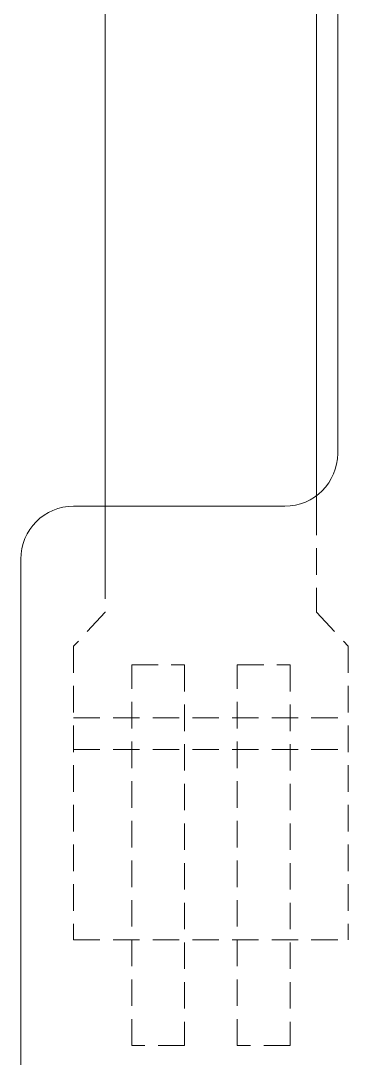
# Model space of a CAD drawing. Extents: x 105 to 1195, y -174 to 82.
# Drawn here: x 176.58 to 179.68, y -46.25 to -36.44 of the extents above; entities that cross this region are included whole.
import ezdxf

# ---------------------------------------------------------------- set-up
doc = ezdxf.new("R2010")
doc.units = 0
doc.header["$MEASUREMENT"] = 0
doc.linetypes.add('DASHED2', pattern=[0.375, 0.25, -0.125])
doc.layers.add('BL', color=3, linetype='Continuous')
doc.layers.add('FPC', color=2, linetype='Continuous')

msp = doc.modelspace()

# ---------------------------------------------------------------- linework, layer by layer
at = {"layer": 'BL', "color": 6, "lineweight": 5}
for p, q in [((177.3765, -32.6336), (177.3765, -38.3105)), ((179.3765, -32.6336), (179.3765, -41.0561)), ((177.3765, -38.0859), (177.3765, -41.6578))]:
    msp.add_line(p, q, dxfattribs=at)
at = {"layer": 'BL', "color": 6, "linetype": 'DASHED2', "lineweight": 5}
for p, q in [((179.3765, -41.0561), (179.3765, -42.0336)), ((177.3765, -41.6578), (177.3765, -42.0336)), ((177.3765, -42.0336), (177.0765, -42.3579)), ((179.3765, -42.0336), (179.6765, -42.3579)), ((177.0765, -42.3579), (177.0765, -45.1336)), ((179.6765, -42.3579), (179.6765, -45.1336)), ((177.0765, -43.0336), (179.6765, -43.0336)), ((177.0765, -43.3336), (179.6765, -43.3336)), ((177.0765, -45.1336), (179.6765, -45.1336))]:
    msp.add_line(p, q, dxfattribs=at)
at = {"layer": 'FPC', "color": 30, "lineweight": 5}
for p, q in [((179.5765, -30.9336), (179.5765, -40.5336)), ((179.0765, -41.0336), (177.0765, -41.0336)), ((176.5765, -82.3336), (176.5765, -41.5336))]:
    msp.add_line(p, q, dxfattribs=at)
at = {"layer": 'FPC', "color": 2, "linetype": 'DASHED2', "lineweight": 5}
for points in [[(177.6265, -42.5336), (178.1265, -42.5336), (178.1265, -46.1336), (177.6265, -46.1336)], [(178.6265, -42.5336), (179.1265, -42.5336), (179.1265, -46.1336), (178.6265, -46.1336)]]:
    msp.add_lwpolyline(points, close=True, dxfattribs=at)
at = {"layer": 'FPC', "color": 30, "lineweight": 5}
for centre, start, end in [((179.0765, -40.5336), 270, 0), ((177.0765, -41.5336), 90, 180)]:
    msp.add_arc(centre, 0.5, start, end, dxfattribs=at)

doc.saveas('drawing.dxf')
